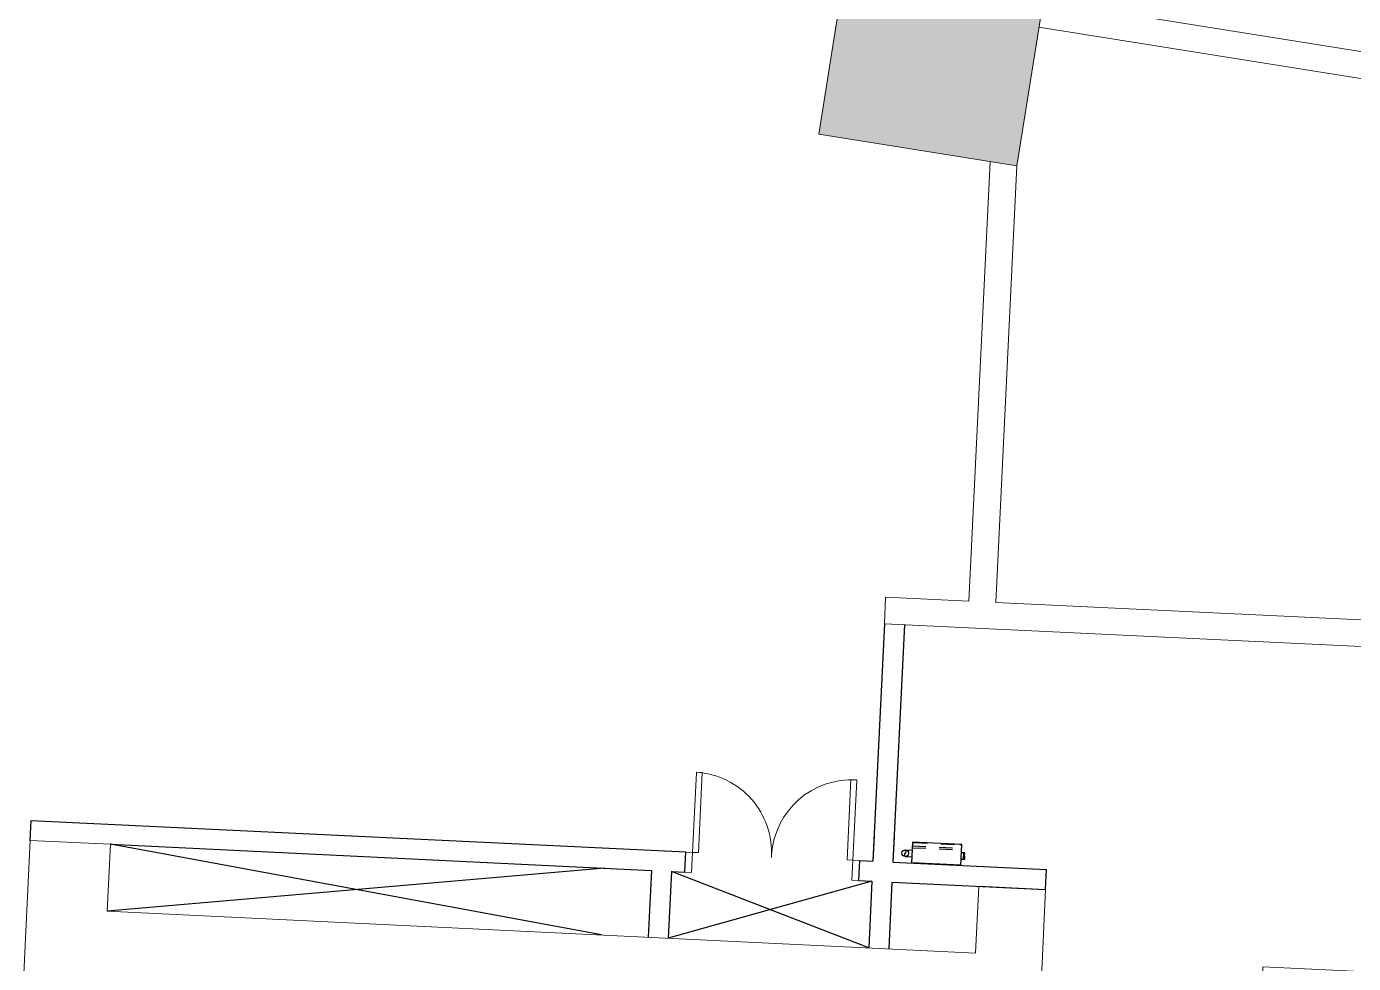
# Model space of a CAD drawing. Header units: centimetres. Extents: x 139057 to 200038, y 34824 to 80516.
# Drawn here: x 163636 to 164628, y 53047 to 53747 of the extents above; entities that cross this region are included whole.
import ezdxf

# ---------------------------------------------------------------- set-up
doc = ezdxf.new("R2010")
doc.units = ezdxf.units.CM
doc.header["$LTSCALE"] = 100
doc.linetypes.add('Dash Small (2)', pattern=[2, 1, -1])
doc.layers.get('0').update_dxf_attribs({"lineweight": 0})
for name, color, linetype in [('151_PC_B_L4-9$0$A-SI', 50, 'Continuous'), ('A-GRAFICA', 253, 'Continuous'), ('A-MCLS3-15', 50, 'Continuous')]:
    doc.layers.add(name, color=color, linetype=linetype)
for name, color, linetype, lineweight in [('410_STRUTTURE_001-AM_0', 7, 'Continuous', 0), ('430_TAVOLATI_001-AM_0', 3, 'Continuous', 0), ('441_SERRAMENTI_001-AM_0', 1, 'Continuous', 0)]:
    doc.layers.add(name, color=color, linetype=linetype, lineweight=lineweight)

# ---------------------------------------------------------------- blocks, each defined once
blk = doc.blocks.new('FLPL-A-P1$0$leafmet')
at = {"color": 0, "linetype": 'ByBlock'}
blk.add_lwpolyline([(0, 0), (44, 0), (44, 1), (0, 1)], close=True, dxfattribs=at)
blk = doc.blocks.new('A$C5C393079')
at = {"linetype": 'Continuous'}
for p, q in [((-210.3, 111.9, 0), (-185, 111.9, 0)), ((-210.3, 87, 0), (-210.3, 111.9, 0)), ((-201.9, 62, 0), (-201.9, 111.9, 0)), ((-185, 158.8, 0), (185, 158.8, 0)), ((-185, 158.8, 0), (-185, 2.5, 0)), ((-185, 156.4, 0), (185, 156.4, 0)), ((-182.5, 0, 0), (-182.5, 158.8, 0)), ((182.5, 158.8, 0), (182.5, 0, 0)), ((185, 0, 0), (185, 158.8, 0)), ((234.3, 111.9, 0), (185, 111.9, 0)), ((-210.3, 87, 0), (-210.3, 62, 0)), ((-210.3, 62, 0), (-201.9, 62, 0)), ((-210.3, 62, 0), (-185, 62, 0)), ((-185, 2.5, 0), (-185, 0, 0)), ((-171.4, 2.5, 0), (-185, 2.5, 0)), ((-185, 0, 0), (185, 0, 0)), ((185, 2.5, 0), (171.4, 2.5, 0)), ((234.3, 62, 0), (185, 62, 0))]:
    blk.add_line(p, q, dxfattribs=at)
at = {"linetype": 'Dash Small (2)'}
for p, q in [((182.5, 42.2, 0), (-182.5, 42.2, 0)), ((182.5, 27.9, 0), (-182.5, 27.9, 0)), ((171.4, 2.5, 0), (-171.4, 2.5, 0))]:
    blk.add_line(p, q, dxfattribs=at)
at = {"linetype": 'Continuous'}
for centre, major_axis, start_param, end_param in [((234.3, 87, 0), (24.9, -0.4), 0.015483, 6.298668), ((223, 99.4, 0), (16.8, -1), -0.754452, 0.894943), ((245.5, 74.5, 0), (16.8, 0.3), 2.266962, 3.960599)]:
    blk.add_ellipse(centre, major_axis=major_axis, ratio=1, start_param=start_param, end_param=end_param, dxfattribs=at)

msp = doc.modelspace()

# ---------------------------------------------------------------- hatches: boundary and pattern name
at = {"layer": '410_STRUTTURE_001-AM_0'}
msp.add_hatch(color=256, dxfattribs=at).paths.add_polyline_path([(164376.06, 53643.07), (164399.7, 53791.2), (164251.57, 53814.84), (164227.93, 53666.71)])

# ---------------------------------------------------------------- linework, layer by layer
at = {"layer": '410_STRUTTURE_001-AM_0', "elevation": 0}
for points in [[(164376.06, 53643.07), (164399.7, 53791.2), (164251.57, 53814.84), (164227.93, 53666.71)], [(163698.43, 53135.88), (163638.5, 53138.77), (163615.18, 52656.33), (164653.97, 52606.17), (164674.87, 53038.63), (164560.03, 53044.2), (164557.79, 52994.01), (164612.53, 52991.58), (164598.39, 52698.92), (164543.45, 52701.58), (164542, 52671.61), (163678.01, 52713.37), (163693.6, 53036), (164392.76, 53002.2), (164395.2, 53052.14), (164397.61, 53102.09), (164347.67, 53104.5), (164345.26, 53054.56), (163696.02, 53085.94)]]:
    msp.add_lwpolyline(points, close=True, dxfattribs=at)
at = {"layer": '430_TAVOLATI_001-AM_0'}
for p, q in [((164340.27, 53317.61, 0), (164356.19, 53646.24, 0)), ((164360.28, 53316.65, 0), (164376.06, 53643.07, 0)), ((164277.05, 53300.58, 0), (164277.99, 53320.56, 0)), ((164340.27, 53317.61, 0), (164278.02, 53320.56, 0)), ((165111.7, 53281.06, 0), (164360.28, 53316.67, 0)), ((165112.7, 53261.02, 0), (164277.05, 53300.58, 0))]:
    msp.add_line(p, q, dxfattribs=at)
at = {"layer": '430_TAVOLATI_001-AM_0', "elevation": 0}
msp.add_lwpolyline([(164395.64, 53766.53), (164895.68, 53686.73), (164892.53, 53666.98), (164392.49, 53746.78)], dxfattribs=at)
at = {"layer": '441_SERRAMENTI_001-AM_0', "elevation": 0}
for points in [[(164127.93, 53115.1), (164132.92, 53114.86), (164133.65, 53129.84), (164128.65, 53130.08)], [(164258.5, 53123.81), (164253.51, 53124.05), (164252.78, 53109.07), (164257.78, 53108.83)]]:
    msp.add_lwpolyline(points, dxfattribs=at)
at = {"layer": '441_SERRAMENTI_001-AM_0'}
for centre, start, end in [((164132.68, 53129.89, 0), 356.36834, 86.36834), ((164252.6, 53124.1, 0), 86.36834, 176.36834)]:
    msp.add_arc(centre, 60, start, end, dxfattribs=at)
at = {"layer": 'A-GRAFICA', "ltscale": 50}
for p, q in [((164065.59, 53068.06, 0), (163698.48, 53135.85, 0)), ((164068, 53118, 0), (163696.02, 53085.92, 0)), ((164265.35, 53058.4, 0), (164117.94, 53115.58, 0)), ((164267.77, 53108.34, 0), (164115.53, 53065.64, 0))]:
    msp.add_line(p, q, dxfattribs=at)
at = {"layer": 'A-MCLS3-15'}
for p, q in [((164277.05, 53300.58, 0), (164268.49, 53123.42, 0)), ((164292.04, 53299.87, 0), (164283.47, 53122.6, 0)), ((163638.5, 53138.75, 0), (163639.21, 53153.76, 0)), ((163639.21, 53153.76, 0), (164128.65, 53130.1, 0)), ((163698.48, 53135.85, 0), (164102.96, 53116.31, 0)), ((164269.4, 53142.11, 0), (164268.49, 53123.32, 0)), ((164284.38, 53141.31, 0), (164283.47, 53122.6, 0)), ((164127.93, 53115.1, 0), (164128.65, 53130.1, 0)), ((164258.5, 53123.81, 0), (164257.78, 53108.83, 0)), ((164258.5, 53123.8, 0), (164268.49, 53123.34, 0)), ((164102.96, 53116.31, 0), (164100.54, 53066.37, 0)), ((164117.94, 53115.58, 0), (164115.53, 53065.64, 0)), ((164117.94, 53115.58, 0), (164127.93, 53115.1, 0)), ((164283.47, 53122.6, 0), (164398.34, 53117.07, 0)), ((164397.61, 53102.06, 0), (164398.34, 53117.07, 0)), ((164257.78, 53108.83, 0), (164267.77, 53108.34, 0)), ((164267.77, 53108.34, 0), (164265.35, 53058.4, 0)), ((164282.75, 53107.62, 0), (164280.33, 53057.67, 0)), ((164282.75, 53107.62, 0), (164397.61, 53102.09, 0))]:
    msp.add_line(p, q, dxfattribs=at)

# ---------------------------------------------------------------- block references
at = {"layer": '151_PC_B_L4-9$0$A-SI', "xscale": 0.1, "yscale": 0.1, "zscale": 0.1, "rotation": 177.2335984234321}
msp.add_blockref('A$C5C393079', (164316.45, 53136.66, 0), dxfattribs=at)
at = {"layer": '441_SERRAMENTI_001-AM_0', "xscale": 0.1, "yscale": 60.00000000061119, "zscale": 0.1, "rotation": 357.2330000992242}
for p in [(164133.59, 53129.84, 0), (164249.11, 53124.26, 0)]:
    msp.add_blockref('FLPL-A-P1$0$leafmet', p, dxfattribs=at)

doc.saveas('drawing.dxf')
